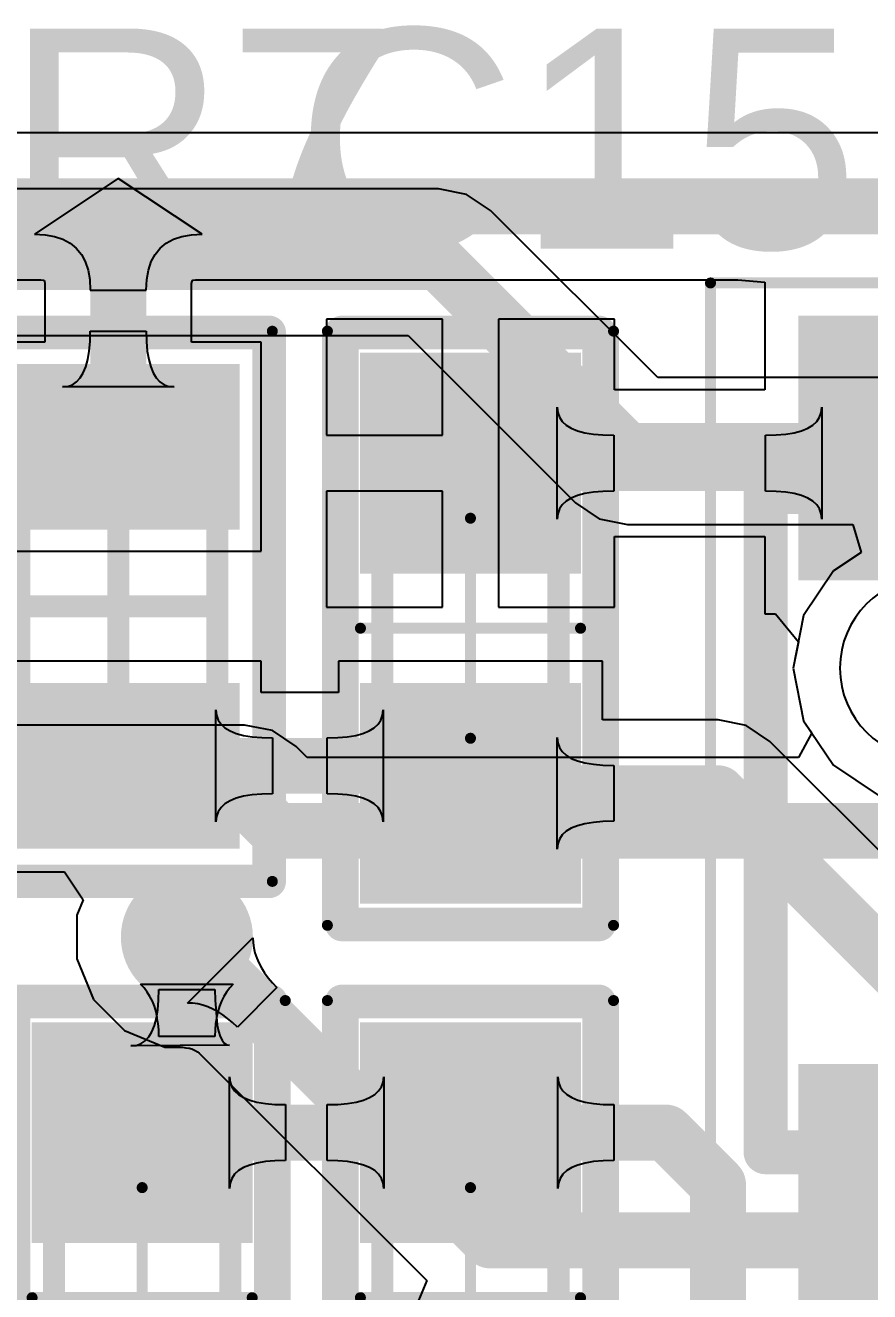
# Model space of a CAD drawing. Header units: inches. Extents: x 1.37 to 4.6, y 1.74 to 5.29.
# Drawn here: x 3.6111 to 3.7621, y 4.7708 to 4.9974 of the extents above; entities that cross this region are included whole.
import ezdxf

# ---------------------------------------------------------------- set-up
doc = ezdxf.new("R2010")
doc.units = ezdxf.units.IN
doc.header["$MEASUREMENT"] = 0
for name, color, linetype in [('BottomLayer', 5, 'Continuous'), ('KeepOutLayer', 6, 'Continuous'), ('Mechanical13', 56, 'Continuous'), ('Mechanical15', 56, 'Continuous'), ('TopLayer', 1, 'Continuous'), ('TopOverlay', 2, 'Continuous'), ('TopPaste', 8, 'Continuous'), ('TopSolder', 216, 'Continuous'), ('ViaHoleLayer', 16, 'Continuous')]:
    doc.layers.add(name, color=color, linetype=linetype)
doc.styles.add('Arial', font='', dxfattribs={"height": 0.2})
doc.styles.get('Arial').set_extended_font_data('Arial')

# ---------------------------------------------------------------- blocks, each defined once
blk = doc.blocks.new('_________0603_111')
at = {"layer": 'TopLayer'}
for points in [[(-0.03937, -0.01772), (-0.03937, 0.01772), (-0.01772, 0.01772), (-0.01772, -0.01772)], [(0.01772, -0.01772), (0.01772, 0.01772), (0.03937, 0.01772), (0.03937, -0.01772)]]:
    blk.add_hatch(color=1, dxfattribs=at).paths.add_polyline_path(points)
at = {"layer": 'TopPaste'}
for points in [[(-0.03937, -0.01772), (-0.03937, 0.01772), (-0.01772, 0.01772), (-0.01772, -0.01772)], [(0.01772, -0.01772), (0.01772, 0.01772), (0.03937, 0.01772), (0.03937, -0.01772)]]:
    blk.add_hatch(color=8, dxfattribs=at).paths.add_polyline_path(points)
at = {"layer": 'TopSolder'}
for points in [[(-0.04337, -0.02172), (-0.04337, 0.02172), (-0.01372, 0.02172), (-0.01372, -0.02172)], [(0.01372, -0.02172), (0.01372, 0.02172), (0.04337, 0.02172), (0.04337, -0.02172)]]:
    blk.add_hatch(color=216, dxfattribs=at).paths.add_polyline_path(points)
at = {"layer": 'Mechanical13', "const_width": 0.00394}
for points in [[(-0.0315, 0.01772), (0.0315, 0.01772)], [(-0.0315, 0.01772), (-0.0315, -0.01772)], [(0.0315, 0.01772), (0.0315, -0.01772)], [(-0.0315, -0.01772), (0.0315, -0.01772)]]:
    blk.add_lwpolyline(points, dxfattribs=at)
at = {"layer": 'Mechanical13', "const_width": 0.00197}
for points in [[(-0.03248, 0.01772, 1), (-0.03051, 0.01772, 1)], [(-0.03248, 0.01772, 1), (-0.03051, 0.01772, 1)], [(0.03051, 0.01772, 1), (0.03248, 0.01772, 1)], [(0.03051, 0.01772, 1), (0.03248, 0.01772, 1)], [(-0.03248, -0.01772, 1), (-0.03051, -0.01772, 1)], [(-0.03248, -0.01772, 1), (-0.03051, -0.01772, 1)], [(0.03051, -0.01772, 1), (0.03248, -0.01772, 1)], [(0.03051, -0.01772, 1), (0.03248, -0.01772, 1)]]:
    blk.add_lwpolyline(points, format="xyb", close=True, dxfattribs=at)
at = {"layer": 'Mechanical15'}
for points, const_width in [([(-0.04921, 0.02756), (0.04921, 0.02756)], 0.00197), ([(-0.04921, 0.02756), (-0.04921, -0.02756)], 0.00197), ([(0.04921, 0.02756), (0.04921, -0.02756)], 0.00197), ([(0, 0.01772), (0, -0.01772)], 0.00394), ([(-0.01772, 0), (0.01772, 0)], 0.00394), ([(-0.04921, -0.02756), (0.04921, -0.02756)], 0.00197)]:
    blk.add_lwpolyline(points, dxfattribs=dict(at, const_width=const_width))
for points, const_width in [([(-0.0497, 0.02756, 1), (-0.04872, 0.02756, 1)], 0.000984), ([(-0.0497, 0.02756, 1), (-0.04872, 0.02756, 1)], 0.000984), ([(0.04872, 0.02756, 1), (0.0497, 0.02756, 1)], 0.000984), ([(0.04872, 0.02756, 1), (0.0497, 0.02756, 1)], 0.000984), ([(-0.00098, 0.01772, 1), (0.00098, 0.01772, 1)], 0.00197), ([(-0.0187, 0, 1), (-0.01673, 0, 1)], 0.00197), ([(0.01673, 0, 1), (0.0187, 0, 1)], 0.00197), ([(-0.00098, -0.01772, 1), (0.00098, -0.01772, 1)], 0.00197), ([(-0.0497, -0.02756, 1), (-0.04872, -0.02756, 1)], 0.000984), ([(-0.0497, -0.02756, 1), (-0.04872, -0.02756, 1)], 0.000984), ([(0.04872, -0.02756, 1), (0.0497, -0.02756, 1)], 0.000984), ([(0.04872, -0.02756, 1), (0.0497, -0.02756, 1)], 0.000984)]:
    blk.add_lwpolyline(points, format="xyb", close=True, dxfattribs=dict(at, const_width=const_width))
at = {"layer": 'TopOverlay', "const_width": 0.006}
for points in [[(-0.04921, 0.02756), (0.049, 0.02756)], [(-0.04921, 0.02756), (-0.04921, -0.027)], [(0.049, 0.02756), (0.049, -0.027)], [(-0.04921, -0.027), (0.049, -0.027)]]:
    blk.add_lwpolyline(points, dxfattribs=at)
at = {"layer": 'TopOverlay', "const_width": 0.003}
for points in [[(-0.05071, 0.02756, 1), (-0.04771, 0.02756, 1)], [(-0.05071, 0.02756, 1), (-0.04771, 0.02756, 1)], [(0.0475, 0.02756, 1), (0.0505, 0.02756, 1)], [(0.0475, 0.02756, 1), (0.0505, 0.02756, 1)], [(-0.05071, -0.027, 1), (-0.04771, -0.027, 1)], [(-0.05071, -0.027, 1), (-0.04771, -0.027, 1)], [(0.0475, -0.027, 1), (0.0505, -0.027, 1)], [(0.0475, -0.027, 1), (0.0505, -0.027, 1)]]:
    blk.add_lwpolyline(points, format="xyb", close=True, dxfattribs=at)
blk = doc.blocks.new('CAP_0603_170')
at = {"layer": 'TopLayer'}
for points in [[(-0.04728, 0.01875), (-0.01578, 0.01875), (-0.01578, -0.01275), (-0.04728, -0.01275)], [(0.01178, 0.01875), (0.04328, 0.01875), (0.04328, -0.01275), (0.01178, -0.01275)]]:
    blk.add_hatch(color=1, dxfattribs=at).paths.add_polyline_path(points)
at = {"layer": 'TopPaste'}
for points in [[(-0.04728, 0.01875), (-0.01578, 0.01875), (-0.01578, -0.01275), (-0.04728, -0.01275)], [(0.01178, 0.01875), (0.04328, 0.01875), (0.04328, -0.01275), (0.01178, -0.01275)]]:
    blk.add_hatch(color=8, dxfattribs=at).paths.add_polyline_path(points)
at = {"layer": 'TopSolder'}
for points in [[(-0.05128, 0.02275), (-0.01178, 0.02275), (-0.01178, -0.01675), (-0.05128, -0.01675)], [(0.00778, 0.02275), (0.04728, 0.02275), (0.04728, -0.01675), (0.00778, -0.01675)]]:
    blk.add_hatch(color=216, dxfattribs=at).paths.add_polyline_path(points)
at = {"layer": 'Mechanical13', "const_width": 0.00394}
for points in [[(-0.0335, 0.01875), (-0.0335, -0.01275)], [(-0.0335, 0.01875), (0.0295, 0.01875)], [(0.0295, 0.01875), (0.0295, -0.01275)], [(-0.0335, -0.01275), (0.0295, -0.01275)]]:
    blk.add_lwpolyline(points, dxfattribs=at)
at = {"layer": 'Mechanical13', "const_width": 0.00197}
for points in [[(-0.03448, 0.01875, 1), (-0.03251, 0.01875, 1)], [(-0.03448, 0.01875, 1), (-0.03251, 0.01875, 1)], [(0.02851, 0.01875, 1), (0.03048, 0.01875, 1)], [(0.02851, 0.01875, 1), (0.03048, 0.01875, 1)], [(-0.03448, -0.01275, 1), (-0.03251, -0.01275, 1)], [(-0.03448, -0.01275, 1), (-0.03251, -0.01275, 1)], [(0.02851, -0.01275, 1), (0.03048, -0.01275, 1)], [(0.02851, -0.01275, 1), (0.03048, -0.01275, 1)]]:
    blk.add_lwpolyline(points, format="xyb", close=True, dxfattribs=at)
at = {"layer": 'Mechanical15', "const_width": 0.00197}
for points in [[(-0.05515, 0.02859), (-0.05515, -0.02259)], [(-0.05515, 0.02859), (0.05115, 0.02859)], [(0.05115, 0.02859), (0.05115, -0.02259)], [(-0.002, 0.02269), (-0.002, -0.01668)], [(-0.02168, 0.003), (0.01768, 0.003)], [(-0.05515, -0.02259), (0.05115, -0.02259)]]:
    blk.add_lwpolyline(points, dxfattribs=at)
at = {"layer": 'Mechanical15', "const_width": 0.000984}
for points in [[(-0.05564, 0.02859, 1), (-0.05466, 0.02859, 1)], [(-0.05564, 0.02859, 1), (-0.05466, 0.02859, 1)], [(0.05066, 0.02859, 1), (0.05164, 0.02859, 1)], [(0.05066, 0.02859, 1), (0.05164, 0.02859, 1)], [(-0.00249, 0.02269, 1), (-0.00151, 0.02269, 1)], [(-0.02218, 0.003, 1), (-0.02119, 0.003, 1)], [(0.01719, 0.003, 1), (0.01818, 0.003, 1)], [(-0.00249, -0.01668, 1), (-0.00151, -0.01668, 1)], [(-0.05564, -0.02259, 1), (-0.05466, -0.02259, 1)], [(-0.05564, -0.02259, 1), (-0.05466, -0.02259, 1)], [(0.05066, -0.02259, 1), (0.05164, -0.02259, 1)], [(0.05066, -0.02259, 1), (0.05164, -0.02259, 1)]]:
    blk.add_lwpolyline(points, format="xyb", close=True, dxfattribs=at)
at = {"layer": 'TopOverlay', "const_width": 0.006}
for points in [[(-0.05492, 0.026), (-0.05492, -0.02)], [(-0.05492, 0.026), (-0.048, 0.026)], [(-0.048, 0.026), (0.051, 0.026)], [(0.051, 0.026), (0.051, -0.02)], [(-0.05492, -0.02), (0.051, -0.02)]]:
    blk.add_lwpolyline(points, dxfattribs=at)
at = {"layer": 'TopOverlay', "const_width": 0.003}
for points in [[(-0.05642, 0.026, 1), (-0.05342, 0.026, 1)], [(-0.05642, 0.026, 1), (-0.05342, 0.026, 1)], [(-0.0495, 0.026, 1), (-0.0465, 0.026, 1)], [(-0.0495, 0.026, 1), (-0.0465, 0.026, 1)], [(0.0495, 0.026, 1), (0.0525, 0.026, 1)], [(0.0495, 0.026, 1), (0.0525, 0.026, 1)], [(-0.05642, -0.02, 1), (-0.05342, -0.02, 1)], [(-0.05642, -0.02, 1), (-0.05342, -0.02, 1)], [(0.0495, -0.02, 1), (0.0525, -0.02, 1)], [(0.0495, -0.02, 1), (0.0525, -0.02, 1)]]:
    blk.add_lwpolyline(points, format="xyb", close=True, dxfattribs=at)
blk = doc.blocks.new('CAP_0603_171')
at = {"layer": 'TopLayer'}
for points in [[(-0.04728, 0.01875), (-0.01578, 0.01875), (-0.01578, -0.01275), (-0.04728, -0.01275)], [(0.01178, 0.01875), (0.04328, 0.01875), (0.04328, -0.01275), (0.01178, -0.01275)]]:
    blk.add_hatch(color=1, dxfattribs=at).paths.add_polyline_path(points)
at = {"layer": 'TopPaste'}
for points in [[(-0.04728, 0.01875), (-0.01578, 0.01875), (-0.01578, -0.01275), (-0.04728, -0.01275)], [(0.01178, 0.01875), (0.04328, 0.01875), (0.04328, -0.01275), (0.01178, -0.01275)]]:
    blk.add_hatch(color=8, dxfattribs=at).paths.add_polyline_path(points)
at = {"layer": 'TopSolder'}
for points in [[(-0.05128, 0.02275), (-0.01178, 0.02275), (-0.01178, -0.01675), (-0.05128, -0.01675)], [(0.00778, 0.02275), (0.04728, 0.02275), (0.04728, -0.01675), (0.00778, -0.01675)]]:
    blk.add_hatch(color=216, dxfattribs=at).paths.add_polyline_path(points)
at = {"layer": 'Mechanical13', "const_width": 0.00394}
for points in [[(-0.0335, 0.01875), (-0.0335, -0.01275)], [(-0.0335, 0.01875), (0.0295, 0.01875)], [(0.0295, 0.01875), (0.0295, -0.01275)], [(-0.0335, -0.01275), (0.0295, -0.01275)]]:
    blk.add_lwpolyline(points, dxfattribs=at)
at = {"layer": 'Mechanical13', "const_width": 0.00197}
for points in [[(-0.03448, 0.01875, 1), (-0.03251, 0.01875, 1)], [(-0.03448, 0.01875, 1), (-0.03251, 0.01875, 1)], [(0.02851, 0.01875, 1), (0.03048, 0.01875, 1)], [(0.02851, 0.01875, 1), (0.03048, 0.01875, 1)], [(-0.03448, -0.01275, 1), (-0.03251, -0.01275, 1)], [(-0.03448, -0.01275, 1), (-0.03251, -0.01275, 1)], [(0.02851, -0.01275, 1), (0.03048, -0.01275, 1)], [(0.02851, -0.01275, 1), (0.03048, -0.01275, 1)]]:
    blk.add_lwpolyline(points, format="xyb", close=True, dxfattribs=at)
at = {"layer": 'Mechanical15', "const_width": 0.00197}
for points in [[(-0.05515, 0.02859), (-0.05515, -0.02259)], [(-0.05515, 0.02859), (0.05115, 0.02859)], [(0.05115, 0.02859), (0.05115, -0.02259)], [(-0.002, 0.02269), (-0.002, -0.01668)], [(-0.02168, 0.003), (0.01768, 0.003)], [(-0.05515, -0.02259), (0.05115, -0.02259)]]:
    blk.add_lwpolyline(points, dxfattribs=at)
at = {"layer": 'Mechanical15', "const_width": 0.000984}
for points in [[(-0.05564, 0.02859, 1), (-0.05466, 0.02859, 1)], [(-0.05564, 0.02859, 1), (-0.05466, 0.02859, 1)], [(0.05066, 0.02859, 1), (0.05164, 0.02859, 1)], [(0.05066, 0.02859, 1), (0.05164, 0.02859, 1)], [(-0.00249, 0.02269, 1), (-0.00151, 0.02269, 1)], [(-0.02218, 0.003, 1), (-0.02119, 0.003, 1)], [(0.01719, 0.003, 1), (0.01818, 0.003, 1)], [(-0.00249, -0.01668, 1), (-0.00151, -0.01668, 1)], [(-0.05564, -0.02259, 1), (-0.05466, -0.02259, 1)], [(-0.05564, -0.02259, 1), (-0.05466, -0.02259, 1)], [(0.05066, -0.02259, 1), (0.05164, -0.02259, 1)], [(0.05066, -0.02259, 1), (0.05164, -0.02259, 1)]]:
    blk.add_lwpolyline(points, format="xyb", close=True, dxfattribs=at)
at = {"layer": 'TopOverlay', "const_width": 0.006}
for points in [[(-0.05492, 0.026), (-0.05492, -0.02)], [(-0.05492, 0.026), (-0.048, 0.026)], [(-0.048, 0.026), (0.051, 0.026)], [(0.051, 0.026), (0.051, -0.02)], [(-0.05492, -0.02), (0.051, -0.02)]]:
    blk.add_lwpolyline(points, dxfattribs=at)
at = {"layer": 'TopOverlay', "const_width": 0.003}
for points in [[(-0.05642, 0.026, 1), (-0.05342, 0.026, 1)], [(-0.05642, 0.026, 1), (-0.05342, 0.026, 1)], [(-0.0495, 0.026, 1), (-0.0465, 0.026, 1)], [(-0.0495, 0.026, 1), (-0.0465, 0.026, 1)], [(0.0495, 0.026, 1), (0.0525, 0.026, 1)], [(0.0495, 0.026, 1), (0.0525, 0.026, 1)], [(-0.05642, -0.02, 1), (-0.05342, -0.02, 1)], [(-0.05642, -0.02, 1), (-0.05342, -0.02, 1)], [(0.0495, -0.02, 1), (0.0525, -0.02, 1)], [(0.0495, -0.02, 1), (0.0525, -0.02, 1)]]:
    blk.add_lwpolyline(points, format="xyb", close=True, dxfattribs=at)
blk = doc.blocks.new('CAP_0603_173')
at = {"layer": 'TopLayer'}
for points in [[(-0.04728, 0.01875), (-0.01578, 0.01875), (-0.01578, -0.01275), (-0.04728, -0.01275)], [(0.01178, 0.01875), (0.04328, 0.01875), (0.04328, -0.01275), (0.01178, -0.01275)]]:
    blk.add_hatch(color=1, dxfattribs=at).paths.add_polyline_path(points)
at = {"layer": 'TopPaste'}
for points in [[(-0.04728, 0.01875), (-0.01578, 0.01875), (-0.01578, -0.01275), (-0.04728, -0.01275)], [(0.01178, 0.01875), (0.04328, 0.01875), (0.04328, -0.01275), (0.01178, -0.01275)]]:
    blk.add_hatch(color=8, dxfattribs=at).paths.add_polyline_path(points)
at = {"layer": 'TopSolder'}
for points in [[(-0.05128, 0.02275), (-0.01178, 0.02275), (-0.01178, -0.01675), (-0.05128, -0.01675)], [(0.00778, 0.02275), (0.04728, 0.02275), (0.04728, -0.01675), (0.00778, -0.01675)]]:
    blk.add_hatch(color=216, dxfattribs=at).paths.add_polyline_path(points)
at = {"layer": 'Mechanical13', "const_width": 0.00394}
for points in [[(0.0295, 0.01875), (-0.0335, 0.01875)], [(-0.0335, -0.01275), (-0.0335, 0.01875)], [(0.0295, -0.01275), (0.0295, 0.01875)], [(0.0295, -0.01275), (-0.0335, -0.01275)]]:
    blk.add_lwpolyline(points, dxfattribs=at)
at = {"layer": 'Mechanical13', "const_width": 0.00197}
for points in [[(-0.03448, 0.01875, 1), (-0.03251, 0.01875, 1)], [(-0.03448, 0.01875, 1), (-0.03251, 0.01875, 1)], [(0.02851, 0.01875, 1), (0.03048, 0.01875, 1)], [(0.02851, 0.01875, 1), (0.03048, 0.01875, 1)], [(-0.03448, -0.01275, 1), (-0.03251, -0.01275, 1)], [(-0.03448, -0.01275, 1), (-0.03251, -0.01275, 1)], [(0.02851, -0.01275, 1), (0.03048, -0.01275, 1)], [(0.02851, -0.01275, 1), (0.03048, -0.01275, 1)]]:
    blk.add_lwpolyline(points, format="xyb", close=True, dxfattribs=at)
at = {"layer": 'Mechanical15', "const_width": 0.00197}
for points in [[(0.05115, 0.02859), (-0.05515, 0.02859)], [(-0.05515, -0.02259), (-0.05515, 0.02859)], [(0.05115, -0.02259), (0.05115, 0.02859)], [(-0.002, -0.01668), (-0.002, 0.02269)], [(0.01768, 0.003), (-0.02168, 0.003)], [(0.05115, -0.02259), (-0.05515, -0.02259)]]:
    blk.add_lwpolyline(points, dxfattribs=at)
at = {"layer": 'Mechanical15', "const_width": 0.000984}
for points in [[(-0.05564, 0.02859, 1), (-0.05466, 0.02859, 1)], [(-0.05564, 0.02859, 1), (-0.05466, 0.02859, 1)], [(0.05066, 0.02859, 1), (0.05164, 0.02859, 1)], [(0.05066, 0.02859, 1), (0.05164, 0.02859, 1)], [(-0.00249, 0.02269, 1), (-0.00151, 0.02269, 1)], [(-0.02218, 0.003, 1), (-0.02119, 0.003, 1)], [(0.01719, 0.003, 1), (0.01818, 0.003, 1)], [(-0.00249, -0.01668, 1), (-0.00151, -0.01668, 1)], [(-0.05564, -0.02259, 1), (-0.05466, -0.02259, 1)], [(-0.05564, -0.02259, 1), (-0.05466, -0.02259, 1)], [(0.05066, -0.02259, 1), (0.05164, -0.02259, 1)], [(0.05066, -0.02259, 1), (0.05164, -0.02259, 1)]]:
    blk.add_lwpolyline(points, format="xyb", close=True, dxfattribs=at)
at = {"layer": 'TopOverlay', "const_width": 0.006}
for points in [[(-0.048, 0.026), (-0.05492, 0.026)], [(-0.05492, -0.02), (-0.05492, 0.026)], [(0.051, 0.026), (-0.048, 0.026)], [(0.051, -0.02), (0.051, 0.026)], [(0.051, -0.02), (-0.05492, -0.02)]]:
    blk.add_lwpolyline(points, dxfattribs=at)
at = {"layer": 'TopOverlay', "const_width": 0.003}
for points in [[(-0.05642, 0.026, 1), (-0.05342, 0.026, 1)], [(-0.05642, 0.026, 1), (-0.05342, 0.026, 1)], [(-0.0495, 0.026, 1), (-0.0465, 0.026, 1)], [(-0.0495, 0.026, 1), (-0.0465, 0.026, 1)], [(0.0495, 0.026, 1), (0.0525, 0.026, 1)], [(0.0495, 0.026, 1), (0.0525, 0.026, 1)], [(-0.05642, -0.02, 1), (-0.05342, -0.02, 1)], [(-0.05642, -0.02, 1), (-0.05342, -0.02, 1)], [(0.0495, -0.02, 1), (0.0525, -0.02, 1)], [(0.0495, -0.02, 1), (0.0525, -0.02, 1)]]:
    blk.add_lwpolyline(points, format="xyb", close=True, dxfattribs=at)
blk = doc.blocks.new('SODFL4025X160N_187')
at = {"layer": 'TopLayer'}
for points in [[(-0.08661, 0.03937), (-0.04724, 0.03937), (-0.04724, -0.03937), (-0.08661, -0.03937)], [(0.04724, 0.03937), (0.08661, 0.03937), (0.08661, -0.03937), (0.04724, -0.03937)]]:
    blk.add_hatch(color=1, dxfattribs=at).paths.add_polyline_path(points)
at = {"layer": 'TopPaste'}
for points in [[(-0.08268, 0.03543), (-0.05118, 0.03543), (-0.05118, -0.03543), (-0.08268, -0.03543)], [(0.05118, 0.03543), (0.08268, 0.03543), (0.08268, -0.03543), (0.05118, -0.03543)]]:
    blk.add_hatch(color=8, dxfattribs=at).paths.add_polyline_path(points)
at = {"layer": 'TopSolder'}
for points in [[(-0.09061, 0.04337), (-0.04324, 0.04337), (-0.04324, -0.04337), (-0.09061, -0.04337)], [(0.04324, 0.04337), (0.09061, 0.04337), (0.09061, -0.04337), (0.04324, -0.04337)]]:
    blk.add_hatch(color=216, dxfattribs=at).paths.add_polyline_path(points)
at = {"layer": 'KeepOutLayer'}
for points in [[(0.04379, 0.01969, 1), (0.01133, 0.01969, 1)], [(0.01133, 0.01969, 1), (0.01133, 0.01969, 1)], [(0.04379, 0.01969, 1), (0.04379, 0.01969, 1)], [(-0.01133, -0.01969, 1), (-0.04379, -0.01969, 1)], [(-0.04379, -0.01969, 1), (-0.04379, -0.01969, 1)], [(-0.01133, -0.01969, 1), (-0.01133, -0.01969, 1)]]:
    blk.add_lwpolyline(points, format="xyb", close=True, dxfattribs=at)
at = {"layer": 'Mechanical13', "const_width": 0.00787}
for points in [[(-0.05906, 0.04921), (0.05906, 0.04921)], [(-0.05906, 0.04921), (-0.05906, -0.04921)], [(0.05906, 0.04921), (0.05906, -0.04921)], [(-0.05906, -0.04921), (0.05906, -0.04921)]]:
    blk.add_lwpolyline(points, dxfattribs=at)
at = {"layer": 'Mechanical13', "const_width": 0.00394}
for points in [[(-0.06102, 0.04921, 1), (-0.05709, 0.04921, 1)], [(-0.06102, 0.04921, 1), (-0.05709, 0.04921, 1)], [(0.05709, 0.04921, 1), (0.06102, 0.04921, 1)], [(0.05709, 0.04921, 1), (0.06102, 0.04921, 1)], [(-0.06102, -0.04921, 1), (-0.05709, -0.04921, 1)], [(-0.06102, -0.04921, 1), (-0.05709, -0.04921, 1)], [(0.05709, -0.04921, 1), (0.06102, -0.04921, 1)], [(0.05709, -0.04921, 1), (0.06102, -0.04921, 1)]]:
    blk.add_lwpolyline(points, format="xyb", close=True, dxfattribs=at)
at = {"layer": 'Mechanical15', "const_width": 0.00197}
for points in [[(-0.09646, 0.05906), (0.09646, 0.05906)], [(-0.09646, 0.05906), (-0.09646, -0.05906)], [(0.09646, 0.05906), (0.09646, -0.05906)], [(0, 0.01378), (0, -0.01378)], [(-0.01378, 0), (0.01378, 0)], [(-0.09646, -0.05906), (0.09646, -0.05906)]]:
    blk.add_lwpolyline(points, dxfattribs=at)
at = {"layer": 'Mechanical15'}
for points, const_width in [([(-0.09695, 0.05906, 1), (-0.09596, 0.05906, 1)], 0.000984), ([(-0.09695, 0.05906, 1), (-0.09596, 0.05906, 1)], 0.000984), ([(0.09596, 0.05906, 1), (0.09695, 0.05906, 1)], 0.000984), ([(0.09596, 0.05906, 1), (0.09695, 0.05906, 1)], 0.000984), ([(-0.00049, 0.01378, 1), (0.00049, 0.01378, 1)], 0.000984), ([(0.00984, 0, 1), (-0.00984, 0, 1)], 0.00197), ([(-0.01427, 0, 1), (-0.01329, 0, 1)], 0.000984), ([(-0.01033, 0, 1), (-0.00935, 0, 1)], 0.000984), ([(0.00935, 0, 1), (0.01033, 0, 1)], 0.000984), ([(0.01329, 0, 1), (0.01427, 0, 1)], 0.000984), ([(-0.00049, -0.01378, 1), (0.00049, -0.01378, 1)], 0.000984), ([(-0.09695, -0.05906, 1), (-0.09596, -0.05906, 1)], 0.000984), ([(-0.09695, -0.05906, 1), (-0.09596, -0.05906, 1)], 0.000984), ([(0.09596, -0.05906, 1), (0.09695, -0.05906, 1)], 0.000984), ([(0.09596, -0.05906, 1), (0.09695, -0.05906, 1)], 0.000984)]:
    blk.add_lwpolyline(points, format="xyb", close=True, dxfattribs=dict(at, const_width=const_width))
at = {"layer": 'TopOverlay', "const_width": 0.00787}
for points in [[(-0.05906, 0.04921), (0.05906, 0.04921)], [(-0.05906, 0.04921), (-0.05906, 0.04331)], [(0.05906, 0.04921), (0.05906, 0.04331)], [(-0.05906, -0.04331), (-0.05906, -0.04921)], [(0.05906, -0.04331), (0.05906, -0.04921)], [(-0.05906, -0.04921), (0.05906, -0.04921)]]:
    blk.add_lwpolyline(points, dxfattribs=at)
at = {"layer": 'TopOverlay', "const_width": 0.00394}
for points in [[(-0.06102, 0.04921, 1), (-0.05709, 0.04921, 1)], [(-0.06102, 0.04921, 1), (-0.05709, 0.04921, 1)], [(0.05709, 0.04921, 1), (0.06102, 0.04921, 1)], [(0.05709, 0.04921, 1), (0.06102, 0.04921, 1)], [(-0.06102, 0.04331, 1), (-0.05709, 0.04331, 1)], [(0.05709, 0.04331, 1), (0.06102, 0.04331, 1)], [(-0.06102, -0.04331, 1), (-0.05709, -0.04331, 1)], [(0.05709, -0.04331, 1), (0.06102, -0.04331, 1)], [(-0.06102, -0.04921, 1), (-0.05709, -0.04921, 1)], [(-0.06102, -0.04921, 1), (-0.05709, -0.04921, 1)], [(0.05709, -0.04921, 1), (0.06102, -0.04921, 1)], [(0.05709, -0.04921, 1), (0.06102, -0.04921, 1)]]:
    blk.add_lwpolyline(points, format="xyb", close=True, dxfattribs=at)
at = {"layer": 'TopPaste', "const_width": 0.00394}
for points in [[(-0.08268, 0.0315, -0.414214), (-0.07874, 0.03543)], [(-0.05512, 0.03543, -0.414214), (-0.05118, 0.0315)], [(0.05118, 0.0315, -0.414214), (0.05512, 0.03543)], [(0.07874, 0.03543, -0.414214), (0.08268, 0.0315)], [(-0.07874, -0.03543, -0.414214), (-0.08268, -0.0315)], [(-0.05118, -0.0315, -0.414214), (-0.05512, -0.03543)], [(0.05512, -0.03543, -0.414214), (0.05118, -0.0315)], [(0.08268, -0.0315, -0.414214), (0.07874, -0.03543)]]:
    blk.add_lwpolyline(points, format="xyb", dxfattribs=at)
for points in [[(-0.07874, 0.03543), (-0.05512, 0.03543)], [(0.05512, 0.03543), (0.07874, 0.03543)], [(-0.08268, 0.0315), (-0.08268, -0.0315)], [(-0.05118, 0.0315), (-0.05118, -0.0315)], [(0.05118, 0.0315), (0.05118, -0.0315)], [(0.08268, 0.0315), (0.08268, -0.0315)], [(-0.07874, -0.03543), (-0.05512, -0.03543)], [(0.05512, -0.03543), (0.07874, -0.03543)]]:
    blk.add_lwpolyline(points, dxfattribs=at)
at = {"layer": 'TopPaste', "const_width": 0.00197}
for points in [[(-0.07972, 0.03543, 1), (-0.07776, 0.03543, 1)], [(-0.07972, 0.03543, 1), (-0.07776, 0.03543, 1)], [(-0.0561, 0.03543, 1), (-0.05413, 0.03543, 1)], [(-0.0561, 0.03543, 1), (-0.05413, 0.03543, 1)], [(0.05413, 0.03543, 1), (0.0561, 0.03543, 1)], [(0.05413, 0.03543, 1), (0.0561, 0.03543, 1)], [(0.07776, 0.03543, 1), (0.07972, 0.03543, 1)], [(0.07776, 0.03543, 1), (0.07972, 0.03543, 1)], [(-0.08366, 0.0315, 1), (-0.08169, 0.0315, 1)], [(-0.08366, 0.0315, 1), (-0.08169, 0.0315, 1)], [(-0.05217, 0.0315, 1), (-0.0502, 0.0315, 1)], [(-0.05217, 0.0315, 1), (-0.0502, 0.0315, 1)], [(0.0502, 0.0315, 1), (0.05217, 0.0315, 1)], [(0.0502, 0.0315, 1), (0.05217, 0.0315, 1)], [(0.08169, 0.0315, 1), (0.08366, 0.0315, 1)], [(0.08169, 0.0315, 1), (0.08366, 0.0315, 1)], [(-0.08366, -0.0315, 1), (-0.08169, -0.0315, 1)], [(-0.08366, -0.0315, 1), (-0.08169, -0.0315, 1)], [(-0.05217, -0.0315, 1), (-0.0502, -0.0315, 1)], [(-0.05217, -0.0315, 1), (-0.0502, -0.0315, 1)], [(0.0502, -0.0315, 1), (0.05217, -0.0315, 1)], [(0.0502, -0.0315, 1), (0.05217, -0.0315, 1)], [(0.08169, -0.0315, 1), (0.08366, -0.0315, 1)], [(0.08169, -0.0315, 1), (0.08366, -0.0315, 1)], [(-0.07972, -0.03543, 1), (-0.07776, -0.03543, 1)], [(-0.07972, -0.03543, 1), (-0.07776, -0.03543, 1)], [(-0.0561, -0.03543, 1), (-0.05413, -0.03543, 1)], [(-0.0561, -0.03543, 1), (-0.05413, -0.03543, 1)], [(0.05413, -0.03543, 1), (0.0561, -0.03543, 1)], [(0.05413, -0.03543, 1), (0.0561, -0.03543, 1)], [(0.07776, -0.03543, 1), (0.07972, -0.03543, 1)], [(0.07776, -0.03543, 1), (0.07972, -0.03543, 1)]]:
    blk.add_lwpolyline(points, format="xyb", close=True, dxfattribs=at)
at = {"layer": 'TopOverlay', "style": 'Arial'}
blk.add_text('EN', height=0.03937, rotation=-90, dxfattribs=at).set_placement((0.10139, 0.026))

msp = doc.modelspace()

# ---------------------------------------------------------------- hatches: boundary and pattern name
at = {"layer": 'BottomLayer'}
h = msp.add_hatch(color=5, dxfattribs=at)
edge = h.paths.add_edge_path()
edge.add_arc((3.64, 4.83426), 0.01181, 0, 360)
at = {"layer": 'TopLayer'}
h = msp.add_hatch(color=1, dxfattribs=at)
edge = h.paths.add_edge_path()
edge.add_arc((3.64, 4.83426), 0.01181, 0, 360)
at = {"layer": 'ViaHoleLayer'}
h = msp.add_hatch(color=16, dxfattribs=at)
edge = h.paths.add_edge_path()
edge.add_arc((3.64, 4.83426), 0.00591, 0, 360)

# ---------------------------------------------------------------- linework, layer by layer
at = {"layer": 'BottomLayer'}
for p, q in [((3.685, 4.96813), (3.59804, 4.96813)), ((3.69002, 4.96713), (3.685, 4.96813)), ((3.69428, 4.96428), (3.69002, 4.96713)), ((3.72422, 4.93435), (3.69428, 4.96428)), ((3.59729, 4.94187), (3.67956, 4.94187)), ((3.67956, 4.94187), (3.7095, 4.91194)), ((4.11292, 4.93435), (3.72422, 4.93435)), ((3.7095, 4.91194), (3.71376, 4.90909)), ((3.71376, 4.90909), (3.71878, 4.90809)), ((3.71878, 4.90809), (3.75911, 4.90809)), ((3.75911, 4.90809), (3.76063, 4.90309)), ((3.76063, 4.90309), (3.75565, 4.89977)), ((3.75565, 4.89977), (3.75032, 4.8918)), ((3.75032, 4.8918), (3.74845, 4.88239)), ((3.74845, 4.88239), (3.75032, 4.87298)), ((3.65028, 4.8722), (3.11407, 4.8722)), ((3.6553, 4.8712), (3.65028, 4.8722)), ((3.65956, 4.86836), (3.6553, 4.8712)), ((3.75177, 4.87082), (3.74941, 4.86641)), ((3.75032, 4.87298), (3.75177, 4.87082)), ((3.66151, 4.86641), (3.65956, 4.86836)), ((3.74941, 4.86641), (3.66151, 4.86641)), ((3.11951, 4.84595), (3.61812, 4.84595)), ((3.61812, 4.84595), (3.62146, 4.84095)), ((3.62146, 4.84095), (3.62032, 4.83818)), ((3.62032, 4.83818), (3.62032, 4.83035)), ((3.64012, 4.82245), (3.65181, 4.83414)), ((3.65181, 4.83414), (3.65185, 4.83323)), ((3.65185, 4.83323), (3.65197, 4.83232)), ((3.65197, 4.83232), (3.65218, 4.83142)), ((3.62032, 4.83035), (3.62331, 4.82311)), ((3.65218, 4.83142), (3.65248, 4.83052)), ((3.65248, 4.83052), (3.65286, 4.82963)), ((3.65286, 4.82963), (3.65334, 4.82874)), ((3.65334, 4.82874), (3.6539, 4.82785)), ((3.6539, 4.82785), (3.65455, 4.82697)), ((3.65455, 4.82697), (3.65529, 4.82609)), ((3.65529, 4.82609), (3.65611, 4.82522)), ((3.65611, 4.82522), (3.64904, 4.81815)), ((3.62331, 4.82311), (3.62885, 4.81757)), ((3.64103, 4.82242), (3.64012, 4.82245)), ((3.64194, 4.8223), (3.64103, 4.82242)), ((3.64284, 4.82208), (3.64194, 4.8223)), ((3.64374, 4.82179), (3.64284, 4.82208)), ((3.64464, 4.8214), (3.64374, 4.82179)), ((3.64553, 4.82093), (3.64464, 4.8214)), ((3.64641, 4.82036), (3.64553, 4.82093)), ((3.64729, 4.81971), (3.64641, 4.82036)), ((3.64817, 4.81898), (3.64729, 4.81971)), ((3.64904, 4.81815), (3.64817, 4.81898)), ((3.62885, 4.81757), (3.63608, 4.81458)), ((3.63608, 4.81458), (3.63919, 4.81458)), ((3.63919, 4.81458), (3.63981, 4.81443)), ((3.63981, 4.81443), (3.64034, 4.81441)), ((3.64034, 4.81441), (3.64049, 4.81439)), ((3.64049, 4.81439), (3.64066, 4.81435)), ((3.64066, 4.81435), (3.64088, 4.81428)), ((3.64088, 4.81428), (3.64115, 4.81416)), ((3.64115, 4.81416), (3.64148, 4.81398)), ((3.64148, 4.81398), (3.64187, 4.81374)), ((3.64187, 4.81374), (3.64222, 4.81348)), ((3.64222, 4.81348), (3.68289, 4.77281)), ((3.68289, 4.77281), (3.68082, 4.76781))]:
    msp.add_line(p, q, dxfattribs=at)
at = {"layer": 'BottomLayer', "const_width": 0.01}
for points in [[(2.935, 4.955), (3.685, 4.955)], [(3.685, 4.955), (3.71878, 4.92122)], [(3.71878, 4.92122), (4.44878, 4.92122)], [(3.11407, 4.85907), (3.65028, 4.85907)], [(3.65028, 4.85907), (3.65607, 4.85328)], [(3.65607, 4.85328), (3.78509, 4.85328)], [(3.64, 4.83426), (3.69426, 4.78)], [(3.69426, 4.78), (4.1115, 4.78)]]:
    msp.add_lwpolyline(points, dxfattribs=at)
at = {"layer": 'BottomLayer', "const_width": 0.005}
for points in [[(3.6825, 4.955, 1), (3.6875, 4.955, 1)], [(3.6825, 4.955, 1), (3.6875, 4.955, 1)], [(3.71628, 4.92122, 1), (3.72128, 4.92122, 1)], [(3.71628, 4.92122, 1), (3.72128, 4.92122, 1)], [(3.64778, 4.85907, 1), (3.65278, 4.85907, 1)], [(3.64778, 4.85907, 1), (3.65278, 4.85907, 1)], [(3.65357, 4.85328, 1), (3.65857, 4.85328, 1)], [(3.65357, 4.85328, 1), (3.65857, 4.85328, 1)], [(3.6375, 4.83426, 1), (3.6425, 4.83426, 1)], [(3.69176, 4.78, 1), (3.69676, 4.78, 1)], [(3.69176, 4.78, 1), (3.69676, 4.78, 1)]]:
    msp.add_lwpolyline(points, format="xyb", close=True, dxfattribs=at)
at = {"layer": 'TopLayer'}
for p, q in [((3.86, 4.97813), (3.60544, 4.97813)), ((3.62772, 4.97), (3.61272, 4.96)), ((3.64272, 4.96), (3.62772, 4.97)), ((3.62772, 4.97), (3.62772, 4.97)), ((3.62772, 4.97), (3.62772, 4.97)), ((3.62772, 4.97), (3.62772, 4.97)), ((3.62772, 4.97), (3.62772, 4.97)), ((3.62772, 4.97), (3.62772, 4.97)), ((3.62772, 4.97), (3.62772, 4.97)), ((3.62772, 4.97), (3.62772, 4.97)), ((3.62772, 4.97), (3.62772, 4.97)), ((3.62772, 4.97), (3.62772, 4.97)), ((3.62772, 4.97), (3.62772, 4.97)), ((3.61272, 4.96), (3.61462, 4.9599)), ((3.61462, 4.9599), (3.61632, 4.9596)), ((3.61632, 4.9596), (3.61782, 4.9591)), ((3.63762, 4.9591), (3.63912, 4.9596)), ((3.63912, 4.9596), (3.64082, 4.9599)), ((3.64082, 4.9599), (3.64272, 4.96)), ((3.61782, 4.9591), (3.61912, 4.9584)), ((3.61912, 4.9584), (3.62022, 4.9575)), ((3.62022, 4.9575), (3.62112, 4.9564)), ((3.63432, 4.9564), (3.63522, 4.9575)), ((3.63522, 4.9575), (3.63632, 4.9584)), ((3.63632, 4.9584), (3.63762, 4.9591)), ((3.62112, 4.9564), (3.62182, 4.9551)), ((3.62182, 4.9551), (3.62232, 4.9536)), ((3.63312, 4.9536), (3.63362, 4.9551)), ((3.63362, 4.9551), (3.63432, 4.9564)), ((3.62232, 4.9536), (3.62262, 4.9519)), ((3.63282, 4.9519), (3.63312, 4.9536)), ((3.6, 4.95187), (3.6139, 4.95187)), ((3.6139, 4.95187), (3.61434, 4.9518)), ((3.61434, 4.9518), (3.61447, 4.95175)), ((3.61447, 4.95175), (3.61451, 4.95162)), ((3.61451, 4.95162), (3.61459, 4.95119)), ((3.61459, 4.95119), (3.61459, 4.94069)), ((3.62262, 4.9519), (3.62272, 4.95)), ((3.63272, 4.95), (3.63282, 4.9519)), ((3.64084, 4.95119), (3.64092, 4.95162)), ((3.64084, 4.94069), (3.64084, 4.95119)), ((3.64092, 4.95162), (3.64096, 4.95175)), ((3.64096, 4.95175), (3.64109, 4.9518)), ((3.64109, 4.9518), (3.64153, 4.95187)), ((3.64153, 4.95187), (3.73852, 4.95187)), ((3.73852, 4.95187), (3.74335, 4.95144)), ((3.74335, 4.95144), (3.74335, 4.94687)), ((3.62272, 4.95), (3.63272, 4.95)), ((3.74335, 4.94687), (3.74335, 4.93217)), ((3.68572, 4.94479), (3.66497, 4.94479)), ((3.66497, 4.94479), (3.66497, 4.92405)), ((3.68572, 4.92405), (3.68572, 4.94479)), ((3.71646, 4.94479), (3.69572, 4.94479)), ((3.69572, 4.94479), (3.69572, 4.91905)), ((3.71646, 4.93217), (3.71646, 4.94479)), ((3.62267, 4.94079), (3.62272, 4.94269)), ((3.62272, 4.94269), (3.63272, 4.94269)), ((3.63272, 4.94269), (3.63277, 4.94079)), ((3.61459, 4.94069), (3.60212, 4.94069)), ((3.62227, 4.93759), (3.62252, 4.93909)), ((3.62252, 4.93909), (3.62267, 4.94079)), ((3.63277, 4.94079), (3.63292, 4.93909)), ((3.63292, 4.93909), (3.63317, 4.93759)), ((3.65331, 4.94069), (3.64084, 4.94069)), ((3.65331, 4.90329), (3.65331, 4.94069)), ((3.62192, 4.93629), (3.62227, 4.93759)), ((3.63317, 4.93759), (3.63352, 4.93629)), ((3.62027, 4.93359), (3.62092, 4.93429)), ((3.62092, 4.93429), (3.62147, 4.93519)), ((3.62147, 4.93519), (3.62192, 4.93629)), ((3.63352, 4.93629), (3.63397, 4.93519)), ((3.63397, 4.93519), (3.63452, 4.93429)), ((3.63452, 4.93429), (3.63517, 4.93359)), ((3.61772, 4.93269), (3.61867, 4.93279)), ((3.63772, 4.93269), (3.61772, 4.93269)), ((3.61867, 4.93279), (3.61952, 4.93309)), ((3.61952, 4.93309), (3.62027, 4.93359)), ((3.63517, 4.93359), (3.63592, 4.93309)), ((3.63592, 4.93309), (3.63677, 4.93279)), ((3.63677, 4.93279), (3.63772, 4.93269)), ((3.74335, 4.93217), (3.71646, 4.93217)), ((3.70622, 4.90905), (3.70622, 4.92905)), ((3.70622, 4.92905), (3.70632, 4.9281)), ((3.70632, 4.9281), (3.70663, 4.92725)), ((3.75318, 4.92725), (3.75348, 4.9281)), ((3.75348, 4.9281), (3.75359, 4.92905)), ((3.75359, 4.92905), (3.75359, 4.90905)), ((3.70663, 4.92725), (3.70713, 4.9265)), ((3.70713, 4.9265), (3.70784, 4.92585)), ((3.70784, 4.92585), (3.70875, 4.9253)), ((3.70875, 4.9253), (3.70987, 4.92485)), ((3.74994, 4.92485), (3.75106, 4.9253)), ((3.75106, 4.9253), (3.75197, 4.92585)), ((3.75197, 4.92585), (3.75267, 4.9265)), ((3.75267, 4.9265), (3.75318, 4.92725)), ((3.66497, 4.92405), (3.68572, 4.92405)), ((3.70987, 4.92485), (3.71118, 4.9245)), ((3.71118, 4.9245), (3.7127, 4.92425)), ((3.7127, 4.92425), (3.71442, 4.9241)), ((3.71442, 4.9241), (3.71634, 4.92405)), ((3.71634, 4.92405), (3.71634, 4.91405)), ((3.74347, 4.92405), (3.74539, 4.9241)), ((3.74347, 4.91405), (3.74347, 4.92405)), ((3.74539, 4.9241), (3.74711, 4.92425)), ((3.74711, 4.92425), (3.74863, 4.9245)), ((3.74863, 4.9245), (3.74994, 4.92485)), ((3.69572, 4.91905), (3.69572, 4.8933)), ((3.68572, 4.91405), (3.66497, 4.91405)), ((3.66497, 4.91405), (3.66497, 4.8933)), ((3.68572, 4.8933), (3.68572, 4.91405)), ((3.7127, 4.91385), (3.71118, 4.9136)), ((3.71442, 4.914), (3.7127, 4.91385)), ((3.71634, 4.91405), (3.71442, 4.914)), ((3.74539, 4.914), (3.74347, 4.91405)), ((3.74711, 4.91385), (3.74539, 4.914)), ((3.74863, 4.9136), (3.74711, 4.91385)), ((3.70713, 4.9116), (3.70663, 4.91085)), ((3.70784, 4.91225), (3.70713, 4.9116)), ((3.70875, 4.9128), (3.70784, 4.91225)), ((3.70987, 4.91325), (3.70875, 4.9128)), ((3.71118, 4.9136), (3.70987, 4.91325)), ((3.74994, 4.91325), (3.74863, 4.9136)), ((3.75106, 4.9128), (3.74994, 4.91325)), ((3.75197, 4.91225), (3.75106, 4.9128)), ((3.75267, 4.9116), (3.75197, 4.91225)), ((3.75318, 4.91085), (3.75267, 4.9116)), ((3.70632, 4.91), (3.70622, 4.90905)), ((3.70663, 4.91085), (3.70632, 4.91)), ((3.75348, 4.91), (3.75318, 4.91085)), ((3.75359, 4.90905), (3.75348, 4.91)), ((3.71646, 4.8933), (3.71646, 4.90592)), ((3.71646, 4.90592), (3.74335, 4.90592)), ((3.74335, 4.90592), (3.74335, 4.89207)), ((3.60212, 4.90329), (3.65331, 4.90329)), ((3.66497, 4.8933), (3.68572, 4.8933)), ((3.69572, 4.8933), (3.71646, 4.8933)), ((3.74335, 4.89207), (3.74528, 4.89207)), ((3.74528, 4.89207), (3.74938, 4.88707)), ((3.74938, 4.88707), (3.74845, 4.88239)), ((3.65331, 4.8836), (3.60212, 4.8836)), ((3.65331, 4.87803), (3.65331, 4.8836)), ((3.71434, 4.88361), (3.66709, 4.88361)), ((3.66709, 4.88361), (3.66709, 4.87803)), ((3.71434, 4.87312), (3.71434, 4.88361)), ((3.74845, 4.88239), (3.75032, 4.87298)), ((3.66709, 4.87803), (3.65331, 4.87803)), ((3.64519, 4.8549), (3.64519, 4.8749)), ((3.64519, 4.8749), (3.64529, 4.87395)), ((3.64529, 4.87395), (3.6456, 4.8731)), ((3.6456, 4.8731), (3.6461, 4.87235)), ((3.67419, 4.87235), (3.67469, 4.8731)), ((3.67469, 4.8731), (3.67499, 4.87395)), ((3.67499, 4.87395), (3.67509, 4.8749)), ((3.67509, 4.8749), (3.67509, 4.8549)), ((3.73501, 4.87312), (3.71434, 4.87312)), ((3.74003, 4.87212), (3.73501, 4.87312)), ((3.6461, 4.87235), (3.64681, 4.8717)), ((3.64681, 4.8717), (3.64772, 4.87115)), ((3.64772, 4.87115), (3.64883, 4.8707)), ((3.67149, 4.8707), (3.67259, 4.87115)), ((3.67259, 4.87115), (3.67349, 4.8717)), ((3.67349, 4.8717), (3.67419, 4.87235)), ((3.74429, 4.86927), (3.74003, 4.87212)), ((3.75032, 4.87298), (3.75565, 4.86501)), ((3.64883, 4.8707), (3.65015, 4.87035)), ((3.65015, 4.87035), (3.65167, 4.8701)), ((3.65167, 4.8701), (3.65339, 4.86995)), ((3.65339, 4.86995), (3.65531, 4.8699)), ((3.65531, 4.8699), (3.65531, 4.8599)), ((3.66509, 4.8699), (3.66699, 4.86995)), ((3.66509, 4.8599), (3.66509, 4.8699)), ((3.66699, 4.86995), (3.66869, 4.8701)), ((3.66869, 4.8701), (3.67019, 4.87035)), ((3.67019, 4.87035), (3.67149, 4.8707)), ((3.70622, 4.84999), (3.70622, 4.86999)), ((3.70622, 4.86999), (3.70632, 4.86904)), ((3.70632, 4.86904), (3.70663, 4.86819)), ((3.78332, 4.83025), (3.74429, 4.86927)), ((3.70663, 4.86819), (3.70713, 4.86744)), ((3.70713, 4.86744), (3.70784, 4.86679)), ((3.70784, 4.86679), (3.70875, 4.86624)), ((3.70875, 4.86624), (3.70987, 4.86579)), ((3.70987, 4.86579), (3.71118, 4.86544)), ((3.71118, 4.86544), (3.7127, 4.86519)), ((3.7127, 4.86519), (3.71442, 4.86504)), ((3.71442, 4.86504), (3.71634, 4.86499)), ((3.71634, 4.86499), (3.71634, 4.85499)), ((3.75565, 4.86501), (3.76362, 4.85968)), ((3.65015, 4.85945), (3.64883, 4.8591)), ((3.65167, 4.8597), (3.65015, 4.85945)), ((3.65339, 4.85985), (3.65167, 4.8597)), ((3.65531, 4.8599), (3.65339, 4.85985)), ((3.66699, 4.85985), (3.66509, 4.8599)), ((3.66869, 4.8597), (3.66699, 4.85985)), ((3.67019, 4.85945), (3.66869, 4.8597)), ((3.67149, 4.8591), (3.67019, 4.85945)), ((3.6461, 4.85745), (3.6456, 4.8567)), ((3.64681, 4.8581), (3.6461, 4.85745)), ((3.64772, 4.85865), (3.64681, 4.8581)), ((3.64883, 4.8591), (3.64772, 4.85865)), ((3.67259, 4.85865), (3.67149, 4.8591)), ((3.67349, 4.8581), (3.67259, 4.85865)), ((3.67419, 4.85745), (3.67349, 4.8581)), ((3.67469, 4.8567), (3.67419, 4.85745)), ((3.64529, 4.85585), (3.64519, 4.8549)), ((3.6456, 4.8567), (3.64529, 4.85585)), ((3.67499, 4.85585), (3.67469, 4.8567)), ((3.67509, 4.8549), (3.67499, 4.85585)), ((3.71442, 4.85494), (3.7127, 4.85479)), ((3.71634, 4.85499), (3.71442, 4.85494)), ((3.70784, 4.85319), (3.70713, 4.85254)), ((3.70875, 4.85374), (3.70784, 4.85319)), ((3.70987, 4.85419), (3.70875, 4.85374)), ((3.71118, 4.85454), (3.70987, 4.85419)), ((3.7127, 4.85479), (3.71118, 4.85454)), ((3.70632, 4.85094), (3.70622, 4.84999)), ((3.70663, 4.85179), (3.70632, 4.85094)), ((3.70713, 4.85254), (3.70663, 4.85179)), ((3.63235, 4.82516), (3.63173, 4.82583)), ((3.63173, 4.82583), (3.64827, 4.82583)), ((3.64827, 4.82583), (3.64765, 4.82516)), ((3.63291, 4.82443), (3.63235, 4.82516)), ((3.6334, 4.82364), (3.63291, 4.82443)), ((3.63382, 4.82279), (3.6334, 4.82364)), ((3.63495, 4.823), (3.635, 4.82491)), ((3.635, 4.82491), (3.645, 4.82491)), ((3.645, 4.82491), (3.64503, 4.82301)), ((3.6466, 4.82364), (3.64618, 4.82279)), ((3.64709, 4.82443), (3.6466, 4.82364)), ((3.64765, 4.82516), (3.64709, 4.82443)), ((3.63418, 4.82189), (3.63382, 4.82279)), ((3.63448, 4.82092), (3.63418, 4.82189)), ((3.63455, 4.81977), (3.6348, 4.82128)), ((3.6348, 4.82128), (3.63495, 4.823)), ((3.64503, 4.82301), (3.64542, 4.81851)), ((3.64582, 4.82189), (3.64552, 4.82092)), ((3.64618, 4.82279), (3.64582, 4.82189)), ((3.6342, 4.81845), (3.63455, 4.81977)), ((3.63471, 4.8199), (3.63448, 4.82092)), ((3.63487, 4.81882), (3.63471, 4.8199)), ((3.63497, 4.81768), (3.63487, 4.81882)), ((3.64513, 4.81882), (3.64503, 4.81768)), ((3.64529, 4.8199), (3.64513, 4.81882)), ((3.64552, 4.82092), (3.64529, 4.8199)), ((3.63255, 4.81572), (3.6332, 4.81643)), ((3.6332, 4.81643), (3.63375, 4.81734)), ((3.63375, 4.81734), (3.6342, 4.81845)), ((3.635, 4.81648), (3.63497, 4.81768)), ((3.645, 4.81648), (3.635, 4.81648)), ((3.64503, 4.81768), (3.645, 4.81648)), ((3.64542, 4.81851), (3.64566, 4.81741)), ((3.64566, 4.81741), (3.64595, 4.81651)), ((3.64595, 4.81651), (3.64629, 4.81581)), ((3.64763, 4.81491), (3.63, 4.81479)), ((3.63, 4.81479), (3.63095, 4.8149)), ((3.63095, 4.8149), (3.6318, 4.81521)), ((3.6318, 4.81521), (3.63255, 4.81572)), ((3.64629, 4.81581), (3.64668, 4.81531)), ((3.64668, 4.81531), (3.64713, 4.81501)), ((3.64713, 4.81501), (3.64763, 4.81491)), ((3.64763, 4.78929), (3.64763, 4.80929)), ((3.64763, 4.80929), (3.64773, 4.80834)), ((3.64773, 4.80834), (3.64803, 4.80749)), ((3.64803, 4.80749), (3.64853, 4.80674)), ((3.6743, 4.80674), (3.6748, 4.80749)), ((3.6748, 4.80749), (3.67511, 4.80834)), ((3.67511, 4.80834), (3.67521, 4.80929)), ((3.67521, 4.80929), (3.67521, 4.78929)), ((3.70634, 4.78929), (3.70634, 4.80929)), ((3.70634, 4.80929), (3.70644, 4.80834)), ((3.70644, 4.80834), (3.70674, 4.80749)), ((3.70674, 4.80749), (3.70724, 4.80674)), ((3.64853, 4.80674), (3.64923, 4.80609)), ((3.64923, 4.80609), (3.65013, 4.80554)), ((3.65013, 4.80554), (3.65123, 4.80509)), ((3.65123, 4.80509), (3.65253, 4.80474)), ((3.67025, 4.80474), (3.67156, 4.80509)), ((3.67156, 4.80509), (3.67268, 4.80554)), ((3.67268, 4.80554), (3.67359, 4.80609)), ((3.67359, 4.80609), (3.6743, 4.80674)), ((3.70724, 4.80674), (3.70794, 4.80609)), ((3.70794, 4.80609), (3.70884, 4.80554)), ((3.70884, 4.80554), (3.70994, 4.80509)), ((3.70994, 4.80509), (3.71124, 4.80474)), ((3.65253, 4.80474), (3.65403, 4.80449)), ((3.65403, 4.80449), (3.65573, 4.80434)), ((3.65573, 4.80434), (3.65763, 4.80429)), ((3.65763, 4.80429), (3.65763, 4.79429)), ((3.66509, 4.80429), (3.66701, 4.80434)), ((3.66509, 4.79429), (3.66509, 4.80429)), ((3.66701, 4.80434), (3.66873, 4.80449)), ((3.66873, 4.80449), (3.67025, 4.80474)), ((3.71124, 4.80474), (3.71274, 4.80449)), ((3.71274, 4.80449), (3.71444, 4.80434)), ((3.71444, 4.80434), (3.71634, 4.80429)), ((3.71634, 4.80429), (3.71634, 4.79429)), ((3.65253, 4.79384), (3.65123, 4.79349)), ((3.65403, 4.79409), (3.65253, 4.79384)), ((3.65573, 4.79424), (3.65403, 4.79409)), ((3.65763, 4.79429), (3.65573, 4.79424)), ((3.66701, 4.79424), (3.66509, 4.79429)), ((3.66873, 4.79409), (3.66701, 4.79424)), ((3.67025, 4.79384), (3.66873, 4.79409)), ((3.67156, 4.79349), (3.67025, 4.79384)), ((3.71124, 4.79384), (3.70994, 4.79349)), ((3.71274, 4.79409), (3.71124, 4.79384)), ((3.71444, 4.79424), (3.71274, 4.79409)), ((3.71634, 4.79429), (3.71444, 4.79424)), ((3.64853, 4.79184), (3.64803, 4.79109)), ((3.64923, 4.79249), (3.64853, 4.79184)), ((3.65013, 4.79304), (3.64923, 4.79249)), ((3.65123, 4.79349), (3.65013, 4.79304)), ((3.67268, 4.79304), (3.67156, 4.79349)), ((3.67359, 4.79249), (3.67268, 4.79304)), ((3.6743, 4.79184), (3.67359, 4.79249)), ((3.6748, 4.79109), (3.6743, 4.79184)), ((3.70724, 4.79184), (3.70674, 4.79109)), ((3.70794, 4.79249), (3.70724, 4.79184)), ((3.70884, 4.79304), (3.70794, 4.79249)), ((3.70994, 4.79349), (3.70884, 4.79304)), ((3.64773, 4.79024), (3.64763, 4.78929)), ((3.64803, 4.79109), (3.64773, 4.79024)), ((3.67511, 4.79024), (3.6748, 4.79109)), ((3.67521, 4.78929), (3.67511, 4.79024)), ((3.70644, 4.79024), (3.70634, 4.78929)), ((3.70674, 4.79109), (3.70644, 4.79024))]:
    msp.add_line(p, q, dxfattribs=at)
at = {"layer": 'TopLayer', "const_width": 0.01}
for points in [[(3.6, 4.965), (3.62772, 4.965)], [(3.62772, 4.92199), (3.62772, 4.965)], [(3.62772, 4.965), (3.86, 4.965)], [(3.70072, 4.91905), (3.79, 4.91905)], [(3.6001, 4.8649), (3.62772, 4.8649)], [(3.63262, 4.8649), (3.68581, 4.8649)], [(3.68581, 4.8649), (3.69072, 4.85999)], [(3.69072, 4.85999), (3.73501, 4.85999)], [(3.73501, 4.85999), (3.77827, 4.81673)], [(3.64, 4.80129), (3.64, 4.83426)], [(3.64, 4.80129), (3.642, 4.79929)], [(3.632, 4.79929), (3.642, 4.79929)], [(3.642, 4.79929), (3.69072, 4.79929)], [(3.69072, 4.79929), (3.72571, 4.79929)], [(3.72571, 4.79929), (3.735, 4.79)], [(3.735, 4.73), (3.735, 4.79)]]:
    msp.add_lwpolyline(points, dxfattribs=at)
at = {"layer": 'TopLayer', "const_width": 0.005}
for points in [[(3.62522, 4.965, 1), (3.63022, 4.965, 1)], [(3.62522, 4.965, 1), (3.63022, 4.965, 1)], [(3.62522, 4.965, 1), (3.63022, 4.965, 1)], [(3.62522, 4.92199, 1), (3.63022, 4.92199, 1)], [(3.69822, 4.91905, 1), (3.70322, 4.91905, 1)], [(3.62522, 4.8649, 1), (3.63022, 4.8649, 1)], [(3.63012, 4.8649, 1), (3.63512, 4.8649, 1)], [(3.68331, 4.8649, 1), (3.68831, 4.8649, 1)], [(3.68331, 4.8649, 1), (3.68831, 4.8649, 1)], [(3.68822, 4.85999, 1), (3.69322, 4.85999, 1)], [(3.68822, 4.85999, 1), (3.69322, 4.85999, 1)], [(3.73251, 4.85999, 1), (3.73751, 4.85999, 1)], [(3.73251, 4.85999, 1), (3.73751, 4.85999, 1)], [(3.6375, 4.83426, 1), (3.6425, 4.83426, 1)], [(3.6375, 4.80129, 1), (3.6425, 4.80129, 1)], [(3.6375, 4.80129, 1), (3.6425, 4.80129, 1)], [(3.6295, 4.79929, 1), (3.6345, 4.79929, 1)], [(3.6395, 4.79929, 1), (3.6445, 4.79929, 1)], [(3.6395, 4.79929, 1), (3.6445, 4.79929, 1)], [(3.6395, 4.79929, 1), (3.6445, 4.79929, 1)], [(3.68822, 4.79929, 1), (3.69322, 4.79929, 1)], [(3.68822, 4.79929, 1), (3.69322, 4.79929, 1)], [(3.72321, 4.79929, 1), (3.72821, 4.79929, 1)], [(3.72321, 4.79929, 1), (3.72821, 4.79929, 1)], [(3.7325, 4.79, 1), (3.7375, 4.79, 1)], [(3.7325, 4.79, 1), (3.7375, 4.79, 1)]]:
    msp.add_lwpolyline(points, format="xyb", close=True, dxfattribs=at)

# ---------------------------------------------------------------- block references
for name, p, rotation in [('SODFL4025X160N_187', (3.79272, 4.85483), 90), ('_________0603_111', (3.62772, 4.89344), 90), ('CAP_0603_173', (3.68772, 4.88752), 270), ('CAP_0603_170', (3.635, 4.77176), 90), ('CAP_0603_171', (3.69372, 4.77176), 90)]:
    msp.add_blockref(name, p, dxfattribs=dict(rotation=rotation))

# ---------------------------------------------------------------- texts
at = {"layer": 'TopOverlay', "style": 'Arial'}
for s, p in [('R7', (3.60745, 4.95743)), ('C15', (3.65937, 4.95742))]:
    msp.add_text(s, height=0.03937, dxfattribs=at).set_placement(p)

doc.saveas('drawing.dxf')
